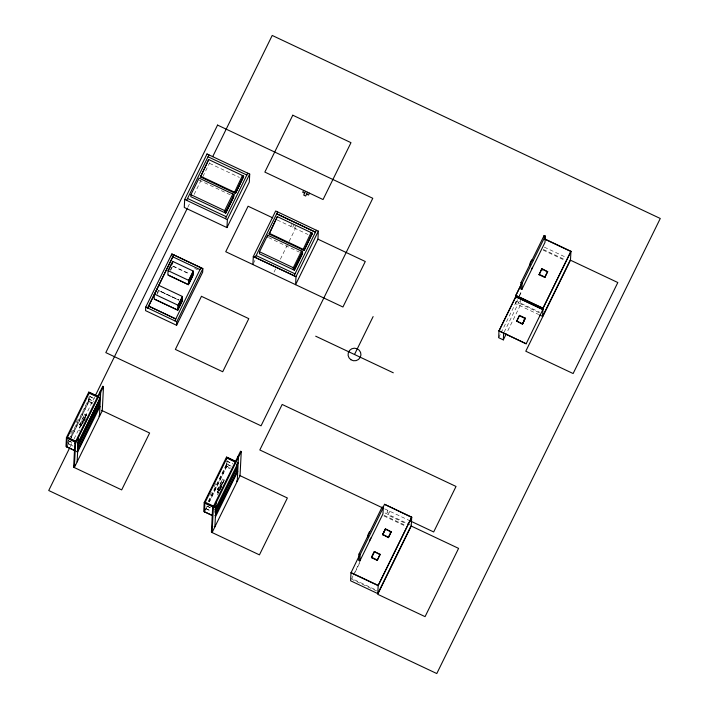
<?xml version="1.0" encoding="UTF-8"?>
<svg xmlns="http://www.w3.org/2000/svg" width="709" height="709" viewBox="0 0 709 709"><rect width="100%" height="100%" fill="white"/><g stroke="black" fill="none" stroke-linecap="round" stroke-linejoin="round"><path stroke-width="0.53" stroke-dasharray="3.54 2.66" d="M79.825 425.099C79.195 422.786 82.466 424.328 81.393 425.843L79.825 425.099L80.02 423.796M79.665 431.063L79.718 429.955M81.703 425.108L80.126 424.372L80.17 423.495L84.841 413.985L86.409 414.73L86.365 415.607L82.164 424.159M80.126 424.372L84.841 413.985M84.77 418.239L84.743 418.771L85.86 416.015M85.045 420.109L85.098 419.01L82.856 423.574M70.847 436.664L88.333 401.046L88.483 398.068M88.944 397.093L88.696 402.056L92.418 403.82M89.237 397.403L89.033 401.374L70.085 439.961M178.624 300.004L158.851 290.672L178.624 300.111M172.739 266.212L189.551 274.135M217.628 491.754L217.433 493.056L217.628 491.754L219.205 492.498M217.583 490.079L217.787 488.776L219.356 489.52C219.985 491.833 216.715 490.291 217.787 488.776M217.885 489.343L222.599 478.965L224.177 479.709L224.133 480.578L219.462 490.087L217.885 489.343L222.599 478.965M219.161 490.823L219.356 489.52M219.551 490.628L221.368 487.127M219.462 490.087L224.177 479.709M219.772 487.686L221.438 484.105M223.557 481.5C224.062 479.763 222.192 485.284 222.529 483.219M208.606 501.635L226.1 466.026L226.251 463.048M226.658 463.066L226.463 467.036L230.186 468.791M227.093 460.398L226.791 466.354L209.306 501.963M515.523 301.573L515.416 303.558L538.707 314.539M539.345 312.775L516.498 301.999L516.533 301.281L539.389 312.057M520.415 299.056L520.078 305.756L507.148 332.087M70.687 433.456L73.098 428.555M75.987 422.661L77.432 419.719M67.169 443.302L68.613 440.36M69.101 439.217L88.855 398.999L93.783 401.321M69.119 441.778L68.153 443.754L73.08 446.094M71.06 437.816L89.042 401.214L92.764 402.969M67.169 445.89L69.597 440.945M70.191 446.794L73.612 439.846M74.099 438.844L94.589 397.12M187.796 207.338L189.746 203.368M194.133 194.426L200.966 180.511M202.916 176.541L209.749 162.627M86.409 414.73L81.748 424.239L80.17 423.495M81.393 425.843L79.966 424.797M82.652 423.885L83.52 422.112M157.026 293.207L158.462 290.273L179.155 300.04M157.008 294.527L158.851 290.672M170.142 270.368L172.42 265.724L190.047 274.037M170.789 270.173L172.739 266.105M253.388 263.553L255.329 259.6M290.77 226.357L291.7 224.461M292.711 227.279L294.111 224.434M294.652 228.192L295.582 226.295M274.055 272.088L275.996 268.126M280.365 259.219L287.172 245.376M289.112 241.414L295.431 228.555M209.899 495.494L211.353 492.383M214.233 486.658L216.644 481.757M208.304 501.414L226.614 463.978L231.542 466.3M205.424 509.718L207.374 505.765M209.315 501.804L226.8 466.194L230.531 467.949M204.449 511.863L207.365 505.925M217.486 494.935L219.728 490.371M220.171 489.458L222.413 484.894M353.029 575.841L351.717 578.509L376.55 590.225L376.514 590.943L351.673 579.226L353.117 576.284M353.507 574.848L359.897 561.847M355.049 572.367L360.34 561.581M387.885 510.365L386.954 512.261L388.895 513.174M389.826 511.278L387.965 515.071L406.399 523.765M498.657 337.688L500.572 333.788M501.05 332.813L517.508 299.313M519.272 295.715L521.868 290.424M516.498 301.999L517.473 300.022M519.413 296.078L521.833 291.142M504.134 332.211L519.936 300.031M544.326 247.131L566.642 257.659M543.227 249.417L565.082 259.733M543.191 250.135L565.046 260.442M209.598 163.362L239.376 177.41M198.972 180.059L230.744 195.046M277.237 219.976L308.007 234.493M268.596 237.612L299.375 252.129M194.656 268.41L197.66 269.828M384.721 508.867L409.226 520.433M385.084 512.988L406.434 523.047M407.4 523.508L410.316 524.882M383.994 515.266L405.849 525.582M383.959 515.984L405.814 526.291M89.006 396.021L94.917 398.812M226.765 461.001L232.676 463.783M89.981 396.641L94.909 398.972M226.756 461.16L232.667 463.943M88.847 399.158L93.774 401.48M226.605 464.138L231.533 466.46M88.333 401.046L92.755 403.137M226.1 466.026L230.522 468.108M84.796 414.862L86.365 415.607M222.555 479.842L224.133 480.578M217.929 488.474L219.506 489.219M79.869 424.097L81.446 424.842M217.636 489.077L219.214 489.822M217.734 489.777L219.311 490.513M217.486 492.055L219.063 492.799M68.312 440.626L72.256 442.487M207.063 506.066L210.998 507.928M68.303 440.785L72.247 442.646M207.055 506.226L210.99 508.087M68.161 443.604L73.089 445.926M205.92 508.583L210.848 510.905M205.911 508.743L210.839 511.065M79.718 427.084L79.665 428.076L79.718 427.084M80.02 426.472L79.975 427.35L84.69 416.963L80.02 426.472M217.778 491.452L217.734 492.321L222.449 481.943L217.778 491.452"/><path stroke-width="1.06" d="M97.869 396.393L88.785 392.112L66.433 437.613L65.981 446.555L75.065 450.835M101.573 410.351L149.617 433.013L121.682 489.892L73.639 467.24L74.862 443.098L102.796 386.219L103.496 386.547L102.273 410.679L74.339 467.568L75.562 443.435L103.496 386.547M77.653 443.994L100.43 397.598L99.73 397.27L99.278 406.213L99.978 406.541L77.627 452.041L76.935 451.553M77.538 439.607L77.653 437.418L78.353 437.745L77.13 461.878M77.618 444.082L77.715 442.097M88.687 394.098L88.785 392.112M98.852 400.833L77.662 443.825M99.34 398.945L98.941 406.895L97.08 406.009M154.704 299.216L177.445 309.939L181.593 301.405M168.077 270.643L167.856 275.012L188.426 284.717L192.99 275.42L193.211 271.06L172.642 261.355L168.077 270.643L188.647 280.347L188.426 284.717M168.352 275.127L188.142 284.46L192.042 276.421M171.711 255.789L171.808 253.973L202.854 268.614L202.668 272.194L176.594 325.28L145.549 310.639L145.735 307.059L176.771 321.762L176.594 325.28M172.81 256.835L199.982 269.597M172.535 263.535L172.642 261.355M174.839 320.84L200.904 267.754M178.056 305.233L154.402 294.084L154.145 299.056L177.799 310.214L178.056 305.233L182.364 296.451L158.719 285.302M186.618 200.337L208.969 154.828M181.752 301.821L181.894 298.143L178.446 305.162L178.296 308.849L181.708 301.804M182.364 296.451L182.116 301.431L177.799 310.214M187.548 198.493L226.357 216.741M190.916 194.7L190.81 196.668L225.737 213.143L233.899 196.535L233.997 194.567L199.069 178.092L190.916 194.7L225.834 211.176L225.737 213.143M188.94 283.352L189.064 280.117L192.759 272.699L192.556 275.907L188.94 283.352L192.591 275.925L192.759 272.699M200.496 176.949L208.694 159.56L243.621 176.036L243.577 176.816L235.423 193.424L200.496 176.949L208.694 159.56M207.028 153.968L249.71 174.104M208.038 156.778L246.847 175.026M235.627 461.373L226.552 457.083L204.201 502.592L203.749 511.535L211.894 515.372M204.449 511.863L204.901 502.92L227.243 457.411L234.688 461.089M224.576 212.594L224.673 210.626L232.836 194.018M225.427 218.691L247.778 173.129M226.313 210.476L226.242 211.849L233.421 197.235L233.456 195.844L233.421 197.235M241.255 451.527L213.32 508.406L212.097 532.539L240.032 475.659L241.255 451.527L240.555 451.199L212.62 508.078L211.397 532.211L259.441 554.872L287.375 497.993L239.332 475.331M226.96 227.598L227.367 219.551L249.719 174.051L249.311 182.089L226.96 227.598L184.269 207.462L184.677 199.424L227.367 219.604M215.181 513.032L215.483 507.068L215.146 507.75L215.846 508.087M234.262 192.875L242.451 175.486L242.416 176.266M235.423 193.424L243.621 176.036M226.446 459.069L226.552 457.083M237.107 463.925L236.709 471.866L234.839 470.989M236.983 472.238L237.488 462.25M252.9 264.546L253.308 256.498L295.999 276.634L295.591 284.681L317.933 239.172L318.341 231.125L295.99 276.687L253.308 256.552L275.659 210.99L318.341 231.178M255.249 257.464L277.6 211.911M256.179 255.577L294.988 273.825M259.538 251.784L259.441 253.751L294.368 270.226L302.521 253.618L302.628 251.651L267.701 235.175L259.538 251.784L294.465 268.259L294.368 270.226M267.603 237.143L267.701 235.175M269.128 234.032L277.325 216.644L312.252 233.119L312.208 233.89L304.055 250.507L269.128 234.032L277.325 216.644M293.207 269.677L293.304 267.71L301.458 251.101M294.049 275.774L316.4 230.265M294.838 268.915L294.9 267.541L302.123 252.936L302.052 254.318L294.873 268.933L294.944 267.559M302.885 249.958L311.083 232.57M304.055 250.507L312.252 233.119M304.551 249.391L304.578 248.85M311.73 234.776L311.756 234.227M358.993 554.092L358.674 560.429L359.835 560.979L382.957 513.901L383.285 507.564L382.116 507.015L358.993 554.092L360.163 554.642L359.835 560.979M367.953 537.413L368.095 534.506L369.593 531.475M374.281 551.549L380.033 554.695L377.241 560.385L371.463 557.664L374.281 551.549L380.051 554.27L379.918 554.89M374.024 552.444L371.791 556.849M377.241 560.385L380.051 554.27M378.181 585.377L351.008 572.562L350.592 580.786L377.764 593.601L378.181 585.377L411.699 517.118L384.535 504.303L382.594 508.264M386.396 529.676L391.208 531.945L388.408 537.635L382.656 534.48L385.448 528.79L391.155 531.803M382.966 534.099L385.164 529.526M384.535 504.303L411.69 517.384L378.163 585.643L350.999 572.828L359.268 555.741M385.448 528.79L382.638 534.905M388.186 536.89L388.523 536.208M388.408 537.635L391.226 531.52M390.473 532.255L390.136 532.938M411.699 517.118L411.282 525.342L377.764 593.601M542.926 309.665L515.762 296.858L498.994 330.988L526.158 343.794L542.934 309.399L515.771 296.592L499.012 330.722L498.657 337.688L503.31 339.886L506.191 334.036M503.31 339.886L503.656 333.186M515.673 298.586L515.833 295.334L521.611 283.565M525.147 318.376L522.444 324.226L516.693 321.08L519.484 315.39L525.254 318.111L522.56 323.96M521.026 282.554L520.707 288.891L521.868 289.44L544.991 242.363L545.31 236.026L544.149 235.477L521.026 282.554L522.187 283.104L521.868 289.44M519.484 315.39L516.666 321.505M522.214 323.517L522.551 322.808M522.444 324.226L525.254 318.111M524.509 318.855L524.173 319.537M530.031 264.909L530.128 262.968L531.617 259.937L533.168 260.664M526.158 343.794L499.012 330.722M539.079 274.746L541.898 268.631L547.649 271.777L544.858 277.467L539.079 274.746L541.898 268.631M544.042 237.586L544.149 235.477M539.673 315L542.58 316.374L542.997 308.149L570.94 251.27L544.742 238.915M544.858 277.467L544.964 277.21M570.94 251.27L570.515 259.485L542.58 316.374M184.677 199.477L207.028 153.915M67.018 446.2L66.681 446.883L67.133 437.94L89.485 392.44L97.86 396.553M69.704 447.796L48.726 490.513L436.788 673.55L660.274 218.487L272.212 35.45L212.682 156.671M95.573 395.135L187.3 208.331M145.726 307.112L171.808 253.973L202.845 268.667L176.771 321.762M77.511 446.812L98.711 403.651L77.503 446.971M77.423 450.561L99.287 406.044M76.926 451.713L77.263 451.03M77.414 450.729L99.278 406.213M155.014 293.42L157.646 288.164M168.777 269.837L171.968 263.331L171.897 264.67M73.639 467.24L75.03 464.395M188.647 280.347L193.211 271.06M225.834 211.176L233.997 194.567M303.656 190.402L302.725 192.299L304.666 193.211M305.597 191.315L303.727 195.108L305.668 196.021L307.538 192.228M309.47 193.14L308.539 195.037L306.598 194.124M294.465 268.259L302.628 251.651M214.942 509.789L238.189 462.578M215.279 511.783L236.469 468.622L215.27 511.942M215.181 515.54L237.045 471.024M215.181 515.7L237.036 471.184L237.737 471.512L215.394 517.021M354.5 354.5L373.12 316.577M360.163 554.642L383.285 507.564M369.354 541.047L370.842 538.016M371.463 557.664L374.255 551.974M521.602 283.839L515.824 295.609L542.988 308.415L570.922 251.535L544.725 239.181M522.187 283.104L545.31 236.026M531.387 269.509L532.503 267.231M541.809 270.528L542.146 269.819M547.667 271.361L544.875 277.042L539.097 274.321M542.837 269.509L547.649 271.777M515.833 295.334L542.997 308.149M243.125 177.153L235.92 192.307L235.946 191.767M520.424 316.267L525.236 318.536M516.693 321.08L522.462 323.8M200.541 176.178L235.459 192.644M272.743 217.858L248.088 206.222L225.737 251.73L342.934 307.006L365.277 261.506L317.933 239.172M269.163 233.252L304.09 249.728M315.691 336.199L393.309 372.801M382.718 507.928L259.822 449.967L282.173 404.458L456.029 486.454L433.678 531.963L410.697 521.124M100.004 391.909L100.696 392.237L99.473 416.369L98.781 416.041M237.763 456.888L238.463 457.216L237.24 481.349L236.54 481.021M89.148 393.123L98.462 397.51M226.915 458.094L235.291 462.055M382.656 534.48L388.435 537.209M371.481 557.239L377.259 559.959M215.412 502.389L216.112 502.716L214.889 526.858L214.198 526.521M67.47 437.258L75.854 441.22M205.238 502.238L213.613 506.191M66.433 437.613L75.517 441.902M77.378 442.779L78.079 443.107M204.201 502.592L214.215 507.316M67.125 438.109L75.508 442.062M204.892 503.08L213.276 507.032M74.862 443.098L75.562 443.435M212.62 508.078L213.32 508.406M66.69 446.723L75.074 450.676M204.458 511.703L211.902 515.213M147.676 307.981L173.749 254.886L147.676 307.981M148.606 306.084L175.77 318.944L148.606 306.084M276.67 213.808L315.47 232.162L276.67 213.808M217.557 125.085L105.818 352.612L261.045 425.825L372.783 198.298L217.557 125.085M201.445 296.327L175.371 349.413L222.715 371.746L248.788 318.651L201.445 296.327M292.782 115.212L264.847 172.092L323.056 199.548L350.99 142.669L292.782 115.212M411.247 526.051L377.72 594.31L425.072 616.644L458.59 548.385L411.247 526.051M570.479 260.203L525.786 351.221L573.129 373.546L617.823 282.536L570.479 260.203M350.884 359.729A6.461 6.319 2.9 0 0 360.943 354.961A6.461 6.319 2.9 0 0 351.673 348.819A6.461 6.319 2.9 0 0 350.884 359.729"/></g></svg>
